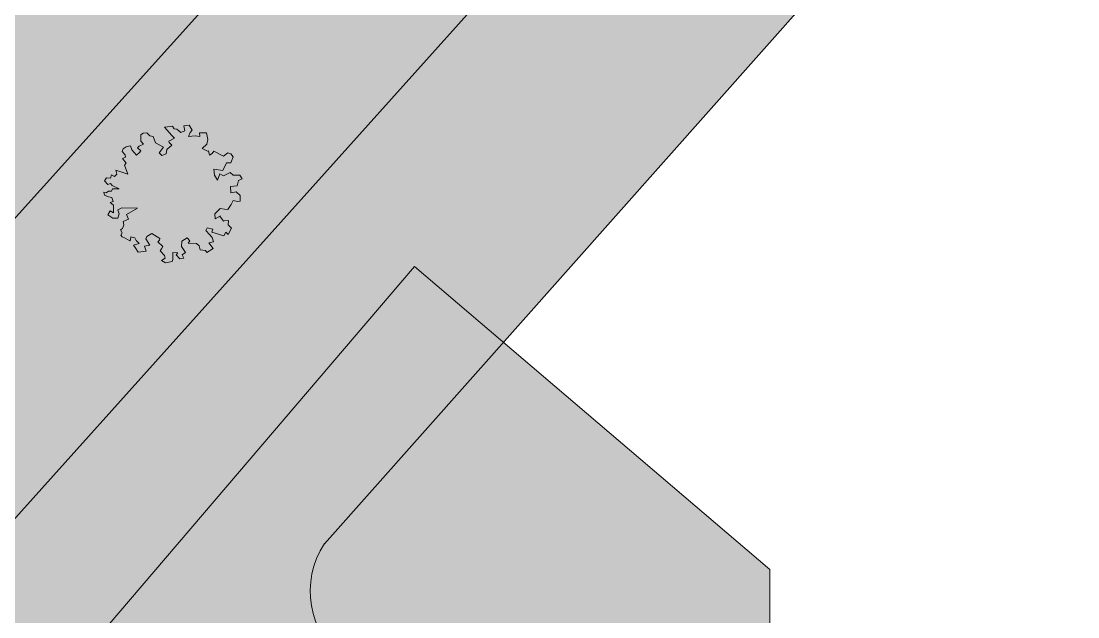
# Model space of a CAD drawing. Header units: millimetres. Extents: x 145836 to 266027, y 108786 to 206069.
# Drawn here: x 176025 to 180362, y 135057 to 137505 of the extents above; entities that cross this region are included whole.
import ezdxf

# ---------------------------------------------------------------- set-up
doc = ezdxf.new("R2010")
doc.units = ezdxf.units.MM
doc.layers.get('0').update_dxf_attribs({"color": 250})

msp = doc.modelspace()

# ---------------------------------------------------------------- hatches: boundary and pattern name
at = {"lineweight": 20}
h = msp.add_hatch(color=254, dxfattribs=at)
h.paths.add_polyline_path([(182278.5, 146160.2), (181878.6, 146108.3), (181928.5, 145721.4, -0.364346), (181575.3, 145236.7), (177116.9, 144658.3, -0.403942), (176549.4, 145019.9), (176499.1, 145410.3), (176089.4, 145357.2), (176158.1, 144825.4, -0.482087), (175879, 144497.7), (175697, 144474), (175697, 143509), (182278.5, 144364.1)])
h.paths.add_polyline_path([(179920, 143035.9), (175697, 142477.8), (175697, 142033), (179756.6, 142581.2, -0.656726), (180015.8, 141881), (176206.1, 137633.7, -0.39447), (175943, 137601.3), (175697, 137830.3), (175697, 137338.8, -0.354312), (175713.5, 137084.5), (175697, 137066), (175697, 136358.4), (180604.1, 141823.9, 0.608497)])
at = {"lineweight": 13, "true_color": 0xfcfcfc}
h = msp.add_hatch(color=7, dxfattribs=at)
h.set_gradient(color1=(194, 223, 180), color2=(197, 224, 184), centered=1, one_color=1, tint=0.8)
h.paths.add_polyline_path([(179772.6, 143016.4, -0.792677), (180445.3, 141647.1), (172659.1, 132974.9, 0.35594), (172704.3, 132663), (172922.2, 132467.6, 0.250858), (173333.5, 132488.7), (183710.9, 144062.1, 0.658834), (183475.1, 144519.6), (167837.7, 142487.8, 0.355396), (167538.1, 142088.4), (167590.2, 141702, 0.352882), (167946.2, 141453.4)])
at = {"lineweight": 20}
msp.add_hatch(color=254, dxfattribs=at).paths.add_polyline_path([(181035.7, 139601), (182278.5, 141001.1), (182278.5, 142464.5), (175697, 135124.6), (175697, 133586.2), (176304.3, 134270.4), (176304.3, 134932.2), (177639.1, 136496.1), (178003.6, 136184.9), (180372.5, 138853.8, -1.023015), (180804, 138473.8), (180565.5, 138203), (182278.5, 136682.6), (182278.5, 138215.1, -0.084876), (182154.8, 138252.5), (181117.3, 139166.1, -0.388619)])
h = msp.add_hatch(color=252, dxfattribs=at)
h.paths.add_polyline_path([(177349.4, 134879.6, -0.388749), (177269.5, 135357.9), (178003.6, 136184.9), (177639.1, 136496.1), (176304.3, 134932.2), (176304.3, 134270.4), (176616.2, 134621.8, -0.383659), (177022.3, 134693.4), (177366.6, 134390.1, -0.430525), (177391.7, 134016.6), (176304.3, 132789.5), (176304.3, 131976.3, -0.385258), (176800.5, 131933.1), (177042.1, 132216.2), (176948.1, 132296.4, -0.404893), (176988, 132785.4), (177760.6, 133673.5, -0.487201), (178141.2, 133708.1), (179180.4, 132793.1), (179180.4, 133276.1)])
h.paths.add_polyline_path([(179180.4, 133276.1), (179180.4, 133730.9), (179097.7, 133801.5), (179097.7, 135251.1), (178003.6, 136184.9), (177269.5, 135357.9, 0.357128), (177319.5, 134905.9)])
h.paths.add_polyline_path([(177398.9, 134024.7, 0.399929), (177378.7, 134379.5), (177022.3, 134693.4, 0.348428), (176641.6, 134650.5), (176304.3, 134270.4), (176304.3, 132789.5)], flags=17)

# ---------------------------------------------------------------- linework, layer by layer
for p, q in [((173333.5, 132488.7), (183695.3, 144044.7)), ((172659.1, 132974.9), (180604.1, 141823.9)), ((177269.5, 135357.9), (180382.7, 138865.3))]:
    msp.add_line(p, q, dxfattribs=at)
at = {"lineweight": 13}
for p, q in [((176638.4, 137071.2), (176613.3, 137068.8)), ((176613.3, 137068.8), (176643.1, 137034.3)), ((176646.7, 137072.4), (176638.4, 137071.2)), ((176652.7, 137061.6), (176646.7, 137072.4)), ((176714.6, 137077.1), (176692, 137074.7)), ((176692, 137074.7), (176696.8, 137054.5)), ((176726.5, 137056.9), (176714.6, 137077.1)), ((176526.3, 137043.8), (176516.8, 137037.8)), ((176516.8, 137037.8), (176516.8, 137011.6)), ((176540.6, 137045), (176526.3, 137043.8)), ((176553.8, 137033.1), (176540.6, 137045)), ((176566.9, 137030.7), (176553.8, 137033.1)), ((176576.4, 137004.5), (176566.9, 137030.7)), ((176655, 137023.5), (176631.2, 137011.6)), ((176643.1, 137034.3), (176655, 137023.5)), ((176664.6, 137060.5), (176652.7, 137061.6)), ((176680.1, 137047.4), (176664.6, 137060.5)), ((176696.8, 137054.5), (176680.1, 137047.4)), ((176712.2, 137030.7), (176718.2, 137047.4)), ((176739.7, 137033.1), (176712.2, 137030.7)), ((176718.2, 137047.4), (176726.5, 137056.9)), ((176758.7, 137030.7), (176739.7, 137033.1)), ((176786.1, 137045), (176757.5, 137046.2)), ((176757.5, 137046.2), (176758.7, 137030.7)), ((176790.9, 137018.8), (176786.1, 137045)), ((176444.1, 136979.5), (176439.4, 136968.8)), ((176456, 136987.8), (176444.1, 136979.5)), ((176459.6, 136989), (176456, 136987.8)), ((176473.9, 136992.6), (176459.6, 136989)), ((176479.9, 136975.9), (176473.9, 136992.6)), ((176509.7, 136990.2), (176502.5, 136984.3)), ((176502.5, 136984.3), (176515.6, 136971.2)), ((176527.5, 136999.7), (176509.7, 136990.2)), ((176516.8, 137011.6), (176527.5, 136999.7)), ((176608.6, 136986.6), (176576.4, 137004.5)), ((176591.9, 136964), (176608.6, 136986.6)), ((176643.1, 136995), (176622.9, 136977.1)), ((176631.2, 137011.6), (176632.4, 137005.7)), ((176632.4, 137005.7), (176643.1, 136995)), ((176768.3, 136981.9), (176787.3, 136999.7)), ((176789.7, 136970), (176768.3, 136981.9)), ((176787.3, 136999.7), (176790.9, 137018.8)), ((176439.4, 136968.8), (176452.5, 136955.7)), ((176453.7, 136945), (176440.6, 136940.2)), ((176440.6, 136940.2), (176456, 136921.2)), ((176452.5, 136955.7), (176453.7, 136945)), ((176498.9, 136953.3), (176479.9, 136975.9)), ((176510.9, 136965.2), (176498.9, 136953.3)), ((176515.6, 136971.2), (176510.9, 136965.2)), ((176602.6, 136952.1), (176591.9, 136964)), ((176620.5, 136959.3), (176602.6, 136952.1)), ((176622.9, 136977.1), (176620.5, 136959.3)), ((176793.3, 136971.2), (176789.7, 136970)), ((176798, 136954.5), (176793.3, 136971.2)), ((176808.8, 136960.4), (176798, 136954.5)), ((176815.9, 136970), (176808.8, 136960.4)), ((176855.2, 136949.7), (176815.9, 136970)), ((176873.1, 136964), (176855.2, 136949.7)), ((176885, 136959.3), (176873.1, 136964)), ((176894.6, 136947.4), (176885, 136959.3)), ((176886.2, 136922.4), (176894.6, 136947.4)), ((176462.6, 136876.2), (176413.9, 136892.5)), ((176413.9, 136892.5), (176417.6, 136876.3)), ((176456, 136921.2), (176448.9, 136912.8)), ((176448.9, 136912.8), (176462.6, 136876.2)), ((176818.3, 136871.2), (176815.9, 136896.2)), ((176815.9, 136896.2), (176852.9, 136890.2)), ((176852.9, 136890.2), (176867.2, 136922.4)), ((176867.2, 136922.4), (176886.2, 136922.4)), ((176375.2, 136861.4), (176367, 136848)), ((176367, 136848), (176381.1, 136833.9)), ((176391.5, 136860), (176375.2, 136861.4)), ((176395.3, 136872.6), (176391.5, 136860)), ((176408.7, 136865.9), (176395.3, 136872.6)), ((176417.6, 136876.3), (176408.7, 136865.9)), ((176831.4, 136850.9), (176818.3, 136871.2)), ((176840.9, 136877.1), (176831.4, 136850.9)), ((176855.2, 136868.8), (176840.9, 136877.1)), ((176882.7, 136883.1), (176855.2, 136868.8)), ((176895.8, 136871.2), (176882.7, 136883.1)), ((176923.2, 136872.3), (176895.8, 136871.2)), ((176911.3, 136828.3), (176917.2, 136849.7)), ((176917.2, 136849.7), (176931.5, 136856.9)), ((176931.5, 136856.9), (176923.2, 136872.3)), ((176383.3, 136805.6), (176374.4, 136798.9)), ((176381.1, 136833.9), (176391.5, 136836.9)), ((176396, 136806.4), (176383.3, 136805.6)), ((176391.5, 136836.9), (176398.2, 136829.4)), ((176399.7, 136815.3), (176396, 136806.4)), ((176398.2, 136829.4), (176426.6, 136816.2)), ((176426.6, 136816.2), (176399.7, 136815.3)), ((176883.8, 136824.7), (176911.3, 136828.3)), ((176885, 136799.7), (176883.8, 136824.7)), ((176374.4, 136798.9), (176364, 136801.9)), ((176364, 136801.9), (176367.7, 136789.3)), ((176367.7, 136789.3), (176384.1, 136783.3)), ((176384.1, 136783.3), (176396.8, 136780.3)), ((176402.7, 136764), (176390, 136759.5)), ((176396.8, 136780.3), (176402.7, 136764)), ((176907.7, 136803.3), (176885, 136799.7)), ((176886.3, 136751), (176895.2, 136768.1)), ((176895.2, 136768.1), (176912.4, 136763.7)), ((176924.4, 136787.8), (176907.7, 136803.3)), ((176912.4, 136763.7), (176923.5, 136764.4)), ((176923.5, 136764.4), (176924.4, 136787.8)), ((176390.1, 136725.8), (176381.1, 136708.7)), ((176390, 136759.5), (176404.2, 136748.3)), ((176403.5, 136716.9), (176390.1, 136725.8)), ((176404.2, 136748.3), (176403.5, 136716.9)), ((176422.1, 136728.8), (176438.5, 136736.9)), ((176426.6, 136712.4), (176422.1, 136728.8)), ((176438.5, 136736.9), (176501.9, 136736.1)), ((176501.9, 136736.1), (176457.1, 136710.2)), ((176819.3, 136713.1), (176841.6, 136735.4)), ((176841.6, 136735.4), (176859.5, 136732.4)), ((176859.5, 136732.4), (176873.6, 136730.2)), ((176873.6, 136730.2), (176886.3, 136751)), ((176381.1, 136708.7), (176401.2, 136695.3)), ((176401.2, 136695.3), (176421.3, 136694.5)), ((176421.3, 136694.5), (176426.6, 136712.4)), ((176466, 136690.8), (176443.7, 136681.9)), ((176443.7, 136681.9), (176446.7, 136667.7)), ((176457.1, 136710.2), (176466, 136690.8)), ((176821.5, 136693), (176819.3, 136713.1)), ((176843.8, 136704.9), (176821.5, 136693)), ((176840.9, 136703.4), (176843.8, 136704.9)), ((176855.8, 136682.6), (176840.9, 136703.4)), ((176858.7, 136684.1), (176855.8, 136682.6)), ((176875.9, 136685.5), (176858.7, 136684.1)), ((176875.1, 136667.7), (176875.9, 136685.5)), ((176441.4, 136652.9), (176433.3, 136647.7)), ((176433.3, 136647.7), (176440, 136634.3)), ((176440, 136634.3), (176434, 136624.6)), ((176446.7, 136667.7), (176441.4, 136652.9)), ((176541.3, 136619.2), (176561.4, 136631.9)), ((176561.4, 136631.9), (176594.2, 136611.1)), ((176782.8, 136643.9), (176788, 136655.8)), ((176798.4, 136627.5), (176782.8, 136643.9)), ((176788, 136655.8), (176811.1, 136649.8)), ((176811.1, 136649.8), (176808.1, 136637.2)), ((176808.1, 136637.2), (176856.5, 136623)), ((176856.5, 136623), (176864.7, 136637.2)), ((176864.7, 136637.2), (176874.4, 136628.3)), ((176874.4, 136628.3), (176888.5, 136654.3)), ((176888.5, 136654.3), (176875.1, 136667.7)), ((176434, 136624.6), (176440, 136617.9)), ((176440, 136617.9), (176451.9, 136613.4)), ((176451.9, 136613.4), (176471.2, 136601.5)), ((176471.2, 136601.5), (176474.2, 136606.7)), ((176474.2, 136606.7), (176475.7, 136618.6)), ((176475.7, 136618.6), (176492.1, 136614.9)), ((176510, 136590.4), (176485.4, 136583.7)), ((176492.1, 136614.9), (176497.3, 136603)), ((176497.3, 136603), (176510, 136590.4)), ((176536.8, 136609.6), (176541.3, 136619.2)), ((176552.5, 136584.3), (176536.8, 136609.6)), ((176593.4, 136604.4), (176585.3, 136597.7)), ((176585.3, 136597.7), (176606.9, 136579.1)), ((176594.2, 136611.1), (176593.4, 136604.4)), ((176682.8, 136579.1), (176685.1, 136599.9)), ((176685.1, 136599.9), (176705.9, 136614.8)), ((176705.9, 136614.8), (176717.1, 136601.4)), ((176717.1, 136601.4), (176711.1, 136592.5)), ((176711.1, 136592.5), (176744.6, 136591)), ((176744.6, 136591), (176755.8, 136582)), ((176794.7, 136594), (176814.1, 136597.7)), ((176813.3, 136570.2), (176794.7, 136594)), ((176809.6, 136616.3), (176798.4, 136627.5)), ((176814.1, 136597.7), (176809.6, 136616.3)), ((176485.4, 136583.7), (176493.6, 136574.7)), ((176493.6, 136574.7), (176505.6, 136555.3)), ((176505.6, 136555.3), (176538.3, 136559.7)), ((176531.6, 136580.6), (176552.5, 136584.3)), ((176538.3, 136559.7), (176531.6, 136580.6)), ((176601.6, 136569.4), (176594.9, 136560.5)), ((176594.9, 136560.5), (176612.8, 136541.1)), ((176606.9, 136579.1), (176601.6, 136569.4)), ((176647.8, 136525.5), (176647.8, 136554.5)), ((176647.8, 136554.5), (176667.9, 136553)), ((176667.9, 136553), (176661.2, 136544.1)), ((176699.2, 136554.5), (176682.8, 136579.1)), ((176686.5, 136544.8), (176699.2, 136554.5)), ((176692.5, 136531.4), (176686.5, 136544.8)), ((176755.8, 136582), (176759.5, 136564.9)), ((176759.5, 136564.9), (176781.9, 136562.7)), ((176781.9, 136562.7), (176787.1, 136553.8)), ((176787.1, 136553.8), (176813.3, 136570.2)), ((176616.5, 136531.4), (176600.9, 136521)), ((176600.9, 136521), (176617.3, 136511.3)), ((176612.8, 136541.1), (176616.5, 136531.4)), ((176617.3, 136511.3), (176644.8, 136516.6)), ((176644.8, 136516.6), (176647.8, 136525.5)), ((176661.2, 136544.1), (176676.1, 136528.5)), ((176676.1, 136528.5), (176692.5, 136531.4))]:
    msp.add_line(p, q, dxfattribs=at)
at = {"color": 252, "lineweight": 20}
for q in [(176304.3, 134932.2), (179097.7, 135251.1)]:
    msp.add_line((177639.1, 136496.1), q, dxfattribs=at)
at = {"color": 252, "lineweight": 9}
msp.add_line((179097.7, 133801.5), (179097.7, 135251.1), dxfattribs=at)
at = {"lineweight": 20}
msp.add_arc((177570.6, 135162.4), 359, 146.9963, 231.9704, dxfattribs=at)

doc.saveas('drawing.dxf')
